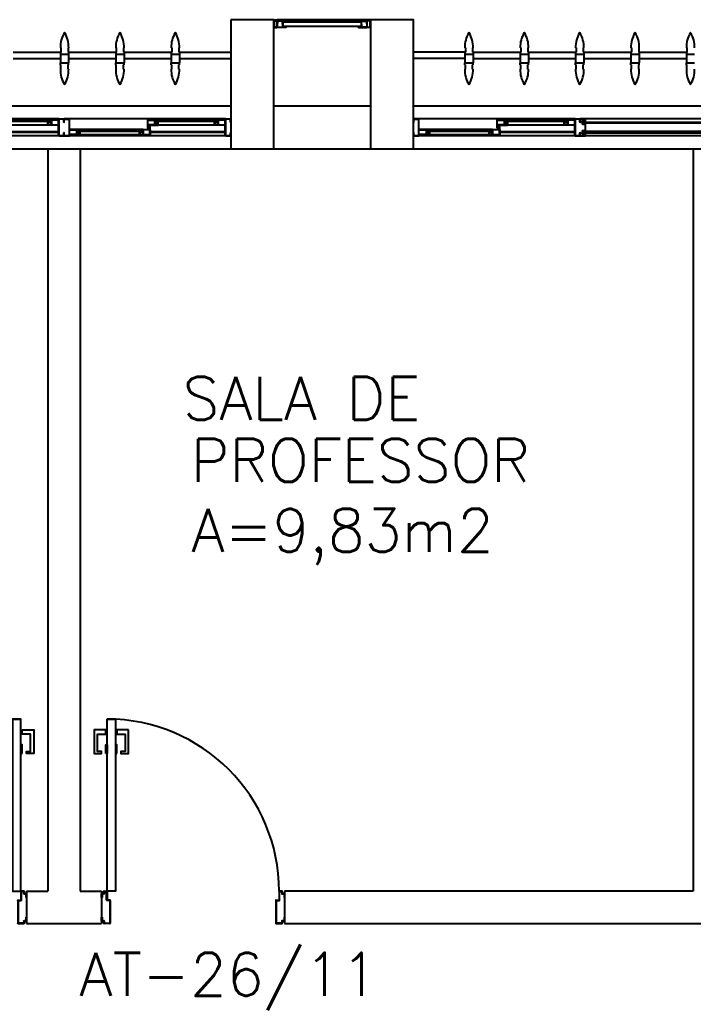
# Model space of a CAD drawing. Header units: millimetres. Extents: x 2128 to 2646, y 1972 to 2207.
# Drawn here: x 2333.631 to 2336.761, y 2021.362 to 2025.965 of the extents above; entities that cross this region are included whole.
import ezdxf

# ---------------------------------------------------------------- set-up
doc = ezdxf.new("R2010")
doc.units = ezdxf.units.MM
for name, color, linetype in [('AR-ALV', 2, 'Continuous'), ('AR-BRISES', 1, 'Continuous'), ('AR-ESQ', 1, 'Continuous'), ('AR-ESTC', 3, 'Continuous'), ('AR-PORTA', 1, 'Continuous'), ('BR-PAINEL', 1, 'Continuous'), ('BR-SUPORTE', 1, 'Continuous'), ('DT-ESQ-BAGUETE-C', 1, 'Continuous'), ('DT-ESQ-BAGUETE-V', 1, 'Continuous'), ('DT-ESQ-CHAPA DOBRADA-V', 1, 'Continuous'), ('DT-ESQ-MARCO-V', 1, 'Continuous'), ('DT-ESQ-PERFIL CADEIRA-C', 2, 'Continuous'), ('DT-ESQ-PERFIL CADEIRA-V', 2, 'Continuous'), ('DT-ESQ-PERFIL U SIMPLES-C', 2, 'Continuous'), ('DT-ESQ-PERFIL U-C', 2, 'Continuous'), ('DT-ESQ-PERFIL U-V', 1, 'Continuous'), ('DT-ESQ-VENEZIANA-C', 1, 'Continuous'), ('DT-ESQ-VENEZIANA-V', 1, 'Continuous'), ('DT-ESQ-VIDRO-C', 2, 'Continuous'), ('DT-ESQ-VIDRO-V', 71, 'Continuous'), ('DT-TXTMOD', 1, 'Continuous'), ('ENDEREÇO', 2, 'Continuous'), ('maçaneta', 1, 'Continuous'), ('mov', 1, 'Continuous'), ('PM-PERFIL U-C', 2, 'Continuous'), ('pm1', 2, 'Continuous'), ('TEXTO', 2, 'Continuous'), ('Área', 2, 'Continuous')]:
    doc.layers.add(name, color=color, linetype=linetype)
doc.styles.add('S10', font='simplex.shx', dxfattribs={"height": 0.1})
doc.styles.add('UNB-100', font='simplex.shx', dxfattribs={"height": 0.2})
doc.styles.add('UNB1-100', font='simplex.shx', dxfattribs={"height": 0.2})

# ---------------------------------------------------------------- blocks, each defined once
blk = doc.blocks.new('EF35-P')
at = {"layer": 'DT-ESQ-BAGUETE-C', "ltscale": 0.1}
for points in [[(0.4225, -0.08), (0.409, -0.08), (0.409, -0.0785), (0.422, -0.0785, 0.414214), (0.4225, -0.078), (0.4225, -0.067, 0.414214), (0.422, -0.0665), (0.409, -0.0665), (0.409, -0.065), (0.4225, -0.065, -0.414214), (0.424, -0.0665), (0.424, -0.0785, -0.414214)], [(0.7015, -0.08), (0.715, -0.08), (0.715, -0.0785), (0.702, -0.0785, -0.414214), (0.7015, -0.078), (0.7015, -0.067, -0.414214), (0.702, -0.0665), (0.715, -0.0665), (0.715, -0.065), (0.7015, -0.065, 0.414214), (0.7, -0.0665), (0.7, -0.0785, 0.414214)], [(4.7975, -0.08), (4.784, -0.08), (4.784, -0.0785), (4.797, -0.0785, 0.414214), (4.7975, -0.078), (4.7975, -0.067, 0.414214), (4.797, -0.0665), (4.784, -0.0665), (4.784, -0.065), (4.7975, -0.065, -0.414214), (4.799, -0.0665), (4.799, -0.0785, -0.414214)], [(5.0765, -0.08), (5.09, -0.08), (5.09, -0.0785), (5.077, -0.0785, -0.414214), (5.0765, -0.078), (5.0765, -0.067, -0.414214), (5.077, -0.0665), (5.09, -0.0665), (5.09, -0.065), (5.0765, -0.065, 0.414214), (5.075, -0.0665), (5.075, -0.0785, 0.414214)], [(0.0735, -0.125), (0.06, -0.125), (0.06, -0.1235), (0.073, -0.1235, 0.414214), (0.0735, -0.123), (0.0735, -0.112, 0.414214), (0.073, -0.1115), (0.06, -0.1115), (0.06, -0.11), (0.0735, -0.11, -0.414214), (0.075, -0.1115), (0.075, -0.1235, -0.414214)], [(0.339, -0.125), (0.3525, -0.125), (0.3525, -0.1235), (0.3395, -0.1235, -0.414214), (0.339, -0.123), (0.339, -0.112, -0.414214), (0.3395, -0.1115), (0.3525, -0.1115), (0.3525, -0.11), (0.339, -0.11, 0.414214), (0.3375, -0.1115), (0.3375, -0.1235, 0.414214)], [(0.8485, -0.125), (0.835, -0.125), (0.835, -0.1235), (0.848, -0.1235, 0.414214), (0.8485, -0.123), (0.8485, -0.112, 0.414214), (0.848, -0.1115), (0.835, -0.1115), (0.835, -0.11), (0.8485, -0.11, -0.414214), (0.85, -0.1115), (0.85, -0.1235, -0.414214)], [(4.4485, -0.125), (4.435, -0.125), (4.435, -0.1235), (4.448, -0.1235, 0.414214), (4.4485, -0.123), (4.4485, -0.112, 0.414214), (4.448, -0.1115), (4.435, -0.1115), (4.435, -0.11), (4.4485, -0.11, -0.414214), (4.45, -0.1115), (4.45, -0.1235, -0.414214)], [(4.714, -0.125), (4.7275, -0.125), (4.7275, -0.1235), (4.7145, -0.1235, -0.414214), (4.714, -0.123), (4.714, -0.112, -0.414214), (4.7145, -0.1115), (4.7275, -0.1115), (4.7275, -0.11), (4.714, -0.11, 0.414214), (4.7125, -0.1115), (4.7125, -0.1235, 0.414214)]]:
    blk.add_lwpolyline(points, format="xyb", close=True, dxfattribs=at)
at = {"layer": 'DT-ESQ-BAGUETE-V', "ltscale": 0.1}
for p, q in [((0.4225, -0.065), (0.7015, -0.065)), ((4.7975, -0.065), (5.0765, -0.065)), ((0.0735, -0.11), (0.339, -0.11)), ((0.8485, -0.11), (1.3265, -0.11)), ((4.4485, -0.11), (4.714, -0.11))]:
    blk.add_line(p, q, dxfattribs=at)
at = {"layer": 'DT-ESQ-CHAPA DOBRADA-V', "ltscale": 0.1}
for p, q in [((0.025, -0.077), (0.374, -0.077)), ((0.025, -0.08), (0.374, -0.08)), ((0.8, -0.077), (1.3615, -0.077)), ((0.8, -0.08), (1.3615, -0.08)), ((4.4, -0.077), (4.749, -0.077)), ((4.4, -0.08), (4.749, -0.08))]:
    blk.add_line(p, q, dxfattribs=at)
at = {"layer": 'DT-ESQ-MARCO-V', "ltscale": 0.1}
for p, q in [((3.7985, -0.06), (4.3515, -0.06)), ((3.7985, -0.14), (4.3515, -0.14))]:
    blk.add_line(p, q, dxfattribs=at)
at = {"layer": 'DT-ESQ-PERFIL CADEIRA-C', "ltscale": 0.1}
for p, q in [((0.376, -0.0885), (0.4225, -0.0885)), ((0.75, -0.0885), (0.7015, -0.0885)), ((4.751, -0.0885), (4.7975, -0.0885)), ((5.125, -0.0885), (5.0765, -0.0885)), ((0.025, -0.1335), (0.0735, -0.1335)), ((0.3855, -0.1335), (0.339, -0.1335)), ((0.8, -0.1335), (0.8485, -0.1335)), ((4.4, -0.1335), (4.4485, -0.1335)), ((4.7605, -0.1335), (4.714, -0.1335))]:
    blk.add_line(p, q, dxfattribs=at)
for points in [[(0.4225, -0.087, -1), (0.4225, -0.09), (0.376, -0.09, -0.414214), (0.374, -0.088), (0.374, -0.067, -0.414214), (0.376, -0.065), (0.4075, -0.065, -0.414214), (0.409, -0.0665), (0.409, -0.087)], [(0.409, -0.0885, -0.198913), (0.4079, -0.0881, -0.198913), (0.4075, -0.087), (0.4075, -0.067, 0.414214), (0.407, -0.0665), (0.376, -0.0665, 0.414214), (0.3755, -0.067), (0.3755, -0.088, 0.414214), (0.376, -0.0885)], [(0.7015, -0.09), (0.75, -0.09), (0.75, -0.0885), (0.715, -0.0885, 0.198912), (0.7161, -0.0881, 0.198913), (0.7165, -0.087), (0.7165, -0.067, -0.414214), (0.717, -0.0665), (0.75, -0.0665), (0.75, -0.065), (0.7165, -0.065, 0.414214), (0.715, -0.0665), (0.715, -0.0785), (0.715, -0.08), (0.715, -0.087), (0.7015, -0.087, 1)], [(4.7975, -0.087, -1), (4.7975, -0.09), (4.751, -0.09, -0.414214), (4.749, -0.088), (4.749, -0.067, -0.414214), (4.751, -0.065), (4.7825, -0.065, -0.414214), (4.784, -0.0665), (4.784, -0.087)], [(4.784, -0.0885, -0.198913), (4.7829, -0.0881, -0.198913), (4.7825, -0.087), (4.7825, -0.067, 0.414214), (4.782, -0.0665), (4.751, -0.0665, 0.414214), (4.7505, -0.067), (4.7505, -0.088, 0.414214), (4.751, -0.0885)], [(5.0765, -0.09), (5.125, -0.09), (5.125, -0.0885), (5.09, -0.0885, 0.198912), (5.0911, -0.0881, 0.198913), (5.0915, -0.087), (5.0915, -0.067, -0.414214), (5.092, -0.0665), (5.125, -0.0665), (5.125, -0.065), (5.0915, -0.065, 0.414214), (5.09, -0.0665), (5.09, -0.0785), (5.09, -0.08), (5.09, -0.087), (5.0765, -0.087, 1)], [(0.0735, -0.135), (0.025, -0.135), (0.025, -0.1335), (0.06, -0.1335, -0.198912), (0.0589, -0.1331, -0.198913), (0.0585, -0.132), (0.0585, -0.112, 0.414214), (0.058, -0.1115), (0.025, -0.1115), (0.025, -0.11), (0.0585, -0.11, -0.414214), (0.06, -0.1115), (0.06, -0.1235), (0.06, -0.125), (0.06, -0.132), (0.0735, -0.132, -1)], [(0.339, -0.132, 1), (0.339, -0.135), (0.3855, -0.135, 0.414214), (0.3875, -0.133), (0.3875, -0.112, 0.414214), (0.3855, -0.11), (0.354, -0.11, 0.414214), (0.3525, -0.1115), (0.3525, -0.132)], [(0.3525, -0.1335, 0.198913), (0.3536, -0.1331, 0.198913), (0.354, -0.132), (0.354, -0.112, -0.414214), (0.3545, -0.1115), (0.3855, -0.1115, -0.414214), (0.386, -0.112), (0.386, -0.133, -0.414214), (0.3855, -0.1335)], [(0.8485, -0.135), (0.8, -0.135), (0.8, -0.1335), (0.835, -0.1335, -0.198912), (0.8339, -0.1331, -0.198913), (0.8335, -0.132), (0.8335, -0.112, 0.414214), (0.833, -0.1115), (0.8, -0.1115), (0.8, -0.11), (0.8335, -0.11, -0.414214), (0.835, -0.1115), (0.835, -0.1235), (0.835, -0.125), (0.835, -0.132), (0.8485, -0.132, -1)], [(4.4485, -0.135), (4.4, -0.135), (4.4, -0.1335), (4.435, -0.1335, -0.198912), (4.4339, -0.1331, -0.198913), (4.4335, -0.132), (4.4335, -0.112, 0.414214), (4.433, -0.1115), (4.4, -0.1115), (4.4, -0.11), (4.4335, -0.11, -0.414214), (4.435, -0.1115), (4.435, -0.1235), (4.435, -0.125), (4.435, -0.132), (4.4485, -0.132, -1)], [(4.714, -0.132, 1), (4.714, -0.135), (4.7605, -0.135, 0.414214), (4.7625, -0.133), (4.7625, -0.112, 0.414214), (4.7605, -0.11), (4.729, -0.11, 0.414214), (4.7275, -0.1115), (4.7275, -0.132)], [(4.7275, -0.1335, 0.198913), (4.7286, -0.1331, 0.198913), (4.729, -0.132), (4.729, -0.112, -0.414214), (4.7295, -0.1115), (4.7605, -0.1115, -0.414214), (4.761, -0.112), (4.761, -0.133, -0.414214), (4.7605, -0.1335)]]:
    blk.add_lwpolyline(points, format="xyb", close=True, dxfattribs=at)
at = {"layer": 'DT-ESQ-PERFIL CADEIRA-V', "ltscale": 0.1}
for p, q in [((0.4075, -0.09), (0.7015, -0.09)), ((4.7825, -0.09), (5.0765, -0.09)), ((0.0735, -0.135), (0.339, -0.135)), ((0.8485, -0.135), (1.3265, -0.135)), ((4.4485, -0.135), (4.714, -0.135))]:
    blk.add_line(p, q, dxfattribs=at)
at = {"layer": 'DT-ESQ-PERFIL U SIMPLES-C', "ltscale": 0.1}
for points in [[(0.376, -0.102), (0.384, -0.102), (0.384, -0.1005), (0.376, -0.1005, -0.414214), (0.3755, -0.1), (0.3755, -0.092, -0.414214), (0.376, -0.0915), (0.384, -0.0915), (0.384, -0.09), (0.376, -0.09, 0.414214), (0.374, -0.092), (0.374, -0.1, 0.414214)], [(4.751, -0.102), (4.759, -0.102), (4.759, -0.1005), (4.751, -0.1005, -0.414214), (4.7505, -0.1), (4.7505, -0.092, -0.414214), (4.751, -0.0915), (4.759, -0.0915), (4.759, -0.09), (4.751, -0.09, 0.414214), (4.749, -0.092), (4.749, -0.1, 0.414214)], [(0.3855, -0.098), (0.3775, -0.098), (0.3775, -0.0995), (0.3855, -0.0995, -0.414214), (0.386, -0.1), (0.386, -0.108, -0.414214), (0.3855, -0.1085), (0.3775, -0.1085), (0.3775, -0.11), (0.3855, -0.11, 0.414214), (0.3875, -0.108), (0.3875, -0.1, 0.414214)], [(4.7605, -0.098), (4.7525, -0.098), (4.7525, -0.0995), (4.7605, -0.0995, -0.414214), (4.761, -0.1), (4.761, -0.108, -0.414214), (4.7605, -0.1085), (4.7525, -0.1085), (4.7525, -0.11), (4.7605, -0.11, 0.414214), (4.7625, -0.108), (4.7625, -0.1, 0.414214)]]:
    blk.add_lwpolyline(points, format="xyb", close=True, dxfattribs=at)
at = {"layer": 'DT-ESQ-PERFIL U-C', "ltscale": 0.1}
for points in [[(0, -0.0615, -0.414214), (0.0015, -0.06), (0.0235, -0.06, -0.414214), (0.025, -0.0615), (0.025, -0.1385, -0.414214), (0.0235, -0.14), (0.0015, -0.14, -0.414214), (0, -0.1385), (0, -0.125), (0.0015, -0.125), (0.0015, -0.138, 0.414214), (0.002, -0.1385), (0.023, -0.1385, 0.414214), (0.0235, -0.138), (0.0235, -0.062, 0.414214), (0.023, -0.0615), (0.002, -0.0615, 0.414214), (0.0015, -0.062), (0.0015, -0.075), (0, -0.075)], [(0.775, -0.0615, 0.414214), (0.7735, -0.06), (0.7515, -0.06, 0.414214), (0.75, -0.0615), (0.75, -0.1385, 0.414214), (0.7515, -0.14), (0.7735, -0.14, 0.414214), (0.775, -0.1385), (0.775, -0.125), (0.7735, -0.125), (0.7735, -0.138, -0.414214), (0.773, -0.1385), (0.752, -0.1385, -0.414214), (0.7515, -0.138), (0.7515, -0.062, -0.414214), (0.752, -0.0615), (0.773, -0.0615, -0.414214), (0.7735, -0.062), (0.7735, -0.075), (0.775, -0.075)], [(0.775, -0.0615, -0.414214), (0.7765, -0.06), (0.7985, -0.06, -0.414214), (0.8, -0.0615), (0.8, -0.1385, -0.414214), (0.7985, -0.14), (0.7765, -0.14, -0.414214), (0.775, -0.1385), (0.775, -0.125), (0.7765, -0.125), (0.7765, -0.138, 0.414214), (0.777, -0.1385), (0.798, -0.1385, 0.414214), (0.7985, -0.138), (0.7985, -0.062, 0.414214), (0.798, -0.0615), (0.777, -0.0615, 0.414214), (0.7765, -0.062), (0.7765, -0.075), (0.775, -0.075)], [(4.35, -0.1285), (4.35, -0.1385, 0.414214), (4.3515, -0.14), (4.3735, -0.14, 0.414214), (4.375, -0.1385), (4.375, -0.125), (4.3735, -0.125), (4.3735, -0.138, -0.414214), (4.373, -0.1385), (4.352, -0.1385, -0.414214), (4.3515, -0.138), (4.3515, -0.1285), (4.3645, -0.1285, 0.414214), (4.366, -0.127), (4.366, -0.117, 0.414214), (4.3645, -0.1155), (4.3515, -0.1155), (4.3515, -0.0845), (4.3645, -0.0845, 0.414214), (4.366, -0.083), (4.366, -0.073, 0.414214), (4.3645, -0.0715), (4.3515, -0.0715), (4.3515, -0.062, -0.414214), (4.352, -0.0615), (4.373, -0.0615, -0.414214), (4.3735, -0.062), (4.3735, -0.075), (4.375, -0.075), (4.375, -0.0615, 0.414214), (4.3735, -0.06), (4.3515, -0.06, 0.414214), (4.35, -0.0615), (4.35, -0.0715, 0.414214), (4.3515, -0.073), (4.3645, -0.073), (4.3645, -0.083), (4.3515, -0.083), (4.3515, -0.083, 0.414214), (4.35, -0.0845), (4.35, -0.1155, 0.414214), (4.3515, -0.117), (4.3515, -0.117), (4.3645, -0.117), (4.3645, -0.127), (4.3515, -0.127, 0.414214)], [(4.375, -0.0615, -0.414214), (4.3765, -0.06), (4.3985, -0.06, -0.414214), (4.4, -0.0615), (4.4, -0.1385, -0.414214), (4.3985, -0.14), (4.3765, -0.14, -0.414214), (4.375, -0.1385), (4.375, -0.125), (4.3765, -0.125), (4.3765, -0.138, 0.414214), (4.377, -0.1385), (4.398, -0.1385, 0.414214), (4.3985, -0.138), (4.3985, -0.062, 0.414214), (4.398, -0.0615), (4.377, -0.0615, 0.414214), (4.3765, -0.062), (4.3765, -0.075), (4.375, -0.075)], [(5.15, -0.0615, 0.414214), (5.1485, -0.06), (5.1265, -0.06, 0.414214), (5.125, -0.0615), (5.125, -0.1385, 0.414214), (5.1265, -0.14), (5.1485, -0.14, 0.414214), (5.15, -0.1385), (5.15, -0.125), (5.1485, -0.125), (5.1485, -0.138, -0.414214), (5.148, -0.1385), (5.127, -0.1385, -0.414214), (5.1265, -0.138), (5.1265, -0.062, -0.414214), (5.127, -0.0615), (5.148, -0.0615, -0.414214), (5.1485, -0.062), (5.1485, -0.075), (5.15, -0.075)]]:
    blk.add_lwpolyline(points, format="xyb", close=True, dxfattribs=at)
at = {"layer": 'DT-ESQ-PERFIL U-V', "ltscale": 0.1}
for p, q in [((0.0235, -0.06), (0.7515, -0.06)), ((0.7985, -0.06), (1.9515, -0.06)), ((4.3985, -0.06), (5.1265, -0.06)), ((0.0235, -0.14), (0.7515, -0.14)), ((0.7985, -0.14), (1.9515, -0.14)), ((4.3985, -0.14), (5.1265, -0.14))]:
    blk.add_line(p, q, dxfattribs=at)
at = {"layer": 'DT-ESQ-VIDRO-C', "ltscale": 0.1}
for points in [[(0.7125, -0.085), (0.7125, -0.082), (0.4115, -0.082), (0.4115, -0.085)], [(4.3625, -0.081), (4.3625, -0.075), (3.7875, -0.075), (3.7875, -0.081)], [(5.0875, -0.085), (5.0875, -0.082), (4.7865, -0.082), (4.7865, -0.085)], [(0.063, -0.13), (0.063, -0.127), (0.3495, -0.127), (0.3495, -0.13)], [(0.838, -0.13), (0.838, -0.127), (1.337, -0.127), (1.337, -0.13)], [(4.438, -0.13), (4.438, -0.127), (4.7245, -0.127), (4.7245, -0.13)]]:
    blk.add_lwpolyline(points, close=True, dxfattribs=at)
at = {"layer": 'DT-ESQ-VIDRO-V', "ltscale": 0.1}
blk.add_lwpolyline([(4.3625, -0.119), (4.3625, -0.125), (3.7875, -0.125), (3.7875, -0.119)], close=True, dxfattribs=at)
at = {"layer": 'DT-TXTMOD', "ltscale": 0.1, "style": 'S10', "flags": 3}
for tag, p in [('M01', (0.025, -0.28)), ('M02', (0.3253, -0.28)), ('M03', (0.627, -0.28)), ('M04', (0.9288, -0.28)), ('M05', (1.2306, -0.28)), ('M06', (1.5323, -0.28)), ('M07', (1.8341, -0.28)), ('M08', (2.1359, -0.28)), ('M09', (2.4376, -0.28)), ('M10', (2.7394, -0.28)), ('M11', (3.0412, -0.28)), ('M12', (3.3429, -0.28)), ('M13', (3.6447, -0.28)), ('M14', (3.9464, -0.28)), ('M15', (4.2482, -0.28)), ('M16', (4.55, -0.28)), ('M17', (4.8517, -0.28))]:
    blk.add_attdef(tag, p, '', height=0.1, dxfattribs=at)
blk = doc.blocks.new('BR-MODULO8')
at = {"layer": 'BR-PAINEL'}
for p, q in [((-4.9117, 0.27), (-4.9092, 0.27)), ((-4.9117, 0.25), (-4.9117, 0.24)), ((-4.9117, 0.25), (-4.9092, 0.25)), ((-4.9117, 0.24), (-4.8733, 0.24)), ((-4.9117, 0.24), (-4.9117, 0.2)), ((-4.9092, 0.27), (-4.9092, 0.25)), ((-4.8758, 0.27), (-4.8758, 0.25)), ((-4.8733, 0.27), (-4.8758, 0.27)), ((-4.8733, 0.25), (-4.8758, 0.25)), ((-4.8733, 0.25), (-4.8733, 0.24)), ((-4.8733, 0.24), (-4.8733, 0.2)), ((-4.6542, 0.27), (-4.6517, 0.27)), ((-4.6542, 0.25), (-4.6542, 0.24)), ((-4.6542, 0.25), (-4.6517, 0.25)), ((-4.6542, 0.24), (-4.6158, 0.24)), ((-4.6542, 0.24), (-4.6542, 0.2)), ((-4.6517, 0.27), (-4.6517, 0.25)), ((-4.6183, 0.27), (-4.6183, 0.25)), ((-4.6158, 0.27), (-4.6183, 0.27)), ((-4.6158, 0.25), (-4.6183, 0.25)), ((-4.6158, 0.25), (-4.6158, 0.24)), ((-4.6158, 0.24), (-4.6158, 0.2)), ((-4.3967, 0.27), (-4.3942, 0.27)), ((-4.3967, 0.25), (-4.3967, 0.24)), ((-4.3967, 0.25), (-4.3942, 0.25)), ((-4.3967, 0.24), (-4.3583, 0.24)), ((-4.3967, 0.24), (-4.3967, 0.2)), ((-4.3942, 0.27), (-4.3942, 0.25)), ((-4.3608, 0.27), (-4.3608, 0.25)), ((-4.3583, 0.27), (-4.3608, 0.27)), ((-4.3583, 0.25), (-4.3608, 0.25)), ((-4.3583, 0.25), (-4.3583, 0.24)), ((-4.3583, 0.24), (-4.3583, 0.2)), ((-4.1392, 0.27), (-4.1367, 0.27)), ((-4.1392, 0.25), (-4.1392, 0.24)), ((-4.1392, 0.25), (-4.1367, 0.25)), ((-4.1392, 0.24), (-4.1008, 0.24)), ((-4.1392, 0.24), (-4.1392, 0.2)), ((-4.1367, 0.27), (-4.1367, 0.25)), ((-4.1033, 0.27), (-4.1033, 0.25)), ((-4.1008, 0.27), (-4.1033, 0.27)), ((-4.1008, 0.25), (-4.1033, 0.25)), ((-4.1008, 0.25), (-4.1008, 0.24)), ((-4.1008, 0.24), (-4.1008, 0.2)), ((-3.8817, 0.27), (-3.8792, 0.27)), ((-3.8817, 0.25), (-3.8817, 0.24)), ((-3.8817, 0.25), (-3.8792, 0.25)), ((-3.8817, 0.24), (-3.8433, 0.24)), ((-3.8817, 0.24), (-3.8817, 0.2)), ((-3.8792, 0.27), (-3.8792, 0.25)), ((-4.9117, 0.2), (-4.8733, 0.2)), ((-4.9117, 0.19), (-4.9117, 0.2)), ((-4.9117, 0.19), (-4.9092, 0.19)), ((-4.9092, 0.17), (-4.9092, 0.19)), ((-4.8733, 0.19), (-4.8758, 0.19)), ((-4.8758, 0.17), (-4.8758, 0.19)), ((-4.8733, 0.19), (-4.8733, 0.2)), ((-4.6542, 0.2), (-4.6158, 0.2)), ((-4.6542, 0.19), (-4.6542, 0.2)), ((-4.6542, 0.19), (-4.6517, 0.19)), ((-4.6517, 0.17), (-4.6517, 0.19)), ((-4.6158, 0.19), (-4.6183, 0.19)), ((-4.6183, 0.17), (-4.6183, 0.19)), ((-4.6158, 0.19), (-4.6158, 0.2)), ((-4.3967, 0.2), (-4.3583, 0.2)), ((-4.3967, 0.19), (-4.3967, 0.2)), ((-4.3967, 0.19), (-4.3942, 0.19)), ((-4.3942, 0.17), (-4.3942, 0.19)), ((-4.3583, 0.19), (-4.3608, 0.19)), ((-4.3608, 0.17), (-4.3608, 0.19)), ((-4.3583, 0.19), (-4.3583, 0.2)), ((-4.1392, 0.2), (-4.1008, 0.2)), ((-4.1392, 0.19), (-4.1392, 0.2)), ((-4.1392, 0.19), (-4.1367, 0.19)), ((-4.1367, 0.17), (-4.1367, 0.19)), ((-4.1008, 0.19), (-4.1033, 0.19)), ((-4.1033, 0.17), (-4.1033, 0.19)), ((-4.1008, 0.19), (-4.1008, 0.2)), ((-3.8817, 0.2), (-3.8433, 0.2)), ((-3.8817, 0.19), (-3.8817, 0.2)), ((-3.8817, 0.19), (-3.8792, 0.19)), ((-3.8792, 0.17), (-3.8792, 0.19)), ((-4.9117, 0.17), (-4.9092, 0.17)), ((-4.8733, 0.17), (-4.8758, 0.17)), ((-4.6542, 0.17), (-4.6517, 0.17)), ((-4.6158, 0.17), (-4.6183, 0.17)), ((-4.3967, 0.17), (-4.3942, 0.17)), ((-4.3583, 0.17), (-4.3608, 0.17)), ((-4.1392, 0.17), (-4.1367, 0.17)), ((-4.1008, 0.17), (-4.1033, 0.17)), ((-3.8817, 0.17), (-3.8792, 0.17))]:
    blk.add_line(p, q, dxfattribs=at)
for centre, radius, start, end in [((-4.7867, 0.2739), 0.1251, 148.4721, 181.772), ((-4.8925, 0.3387), 0.001, 37.1012, 142.8988), ((-4.9983, 0.2739), 0.1251, 358.228, 31.5279), ((-4.5292, 0.2739), 0.1251, 148.4721, 181.772), ((-4.635, 0.3387), 0.001, 37.1012, 142.8988), ((-4.7408, 0.2739), 0.1251, 358.228, 31.5279), ((-4.2717, 0.2739), 0.1251, 148.4721, 181.772), ((-4.3775, 0.3387), 0.001, 37.1012, 142.8988), ((-4.4833, 0.2739), 0.1251, 358.228, 31.5279), ((-4.0142, 0.2739), 0.1251, 148.4721, 181.772), ((-4.12, 0.3387), 0.001, 37.1012, 142.8988), ((-4.2258, 0.2739), 0.1251, 358.228, 31.5279), ((-3.7567, 0.2739), 0.1251, 148.4721, 181.772), ((-3.8625, 0.3387), 0.001, 37.1012, 142.8988), ((-3.9683, 0.2739), 0.1251, 358.228, 31.5279), ((-4.7867, 0.1661), 0.1251, 178.228, 211.5279), ((-4.9983, 0.1661), 0.1251, 328.4721, 1.772), ((-4.5292, 0.1661), 0.1251, 178.228, 211.5279), ((-4.7408, 0.1661), 0.1251, 328.4721, 1.772), ((-4.2717, 0.1661), 0.1251, 178.228, 211.5279), ((-4.4833, 0.1661), 0.1251, 328.4721, 1.772), ((-4.0142, 0.1661), 0.1251, 178.228, 211.5279), ((-4.2258, 0.1661), 0.1251, 328.4721, 1.772), ((-3.7567, 0.1661), 0.1251, 178.228, 211.5279), ((-3.9683, 0.1661), 0.1251, 328.4721, 1.772), ((-4.8925, 0.1013), 0.001, 217.1012, 322.8988), ((-4.635, 0.1013), 0.001, 217.1012, 322.8988), ((-4.3775, 0.1013), 0.001, 217.1012, 322.8988), ((-4.12, 0.1013), 0.001, 217.1012, 322.8988), ((-3.8625, 0.1013), 0.001, 217.1012, 322.8988)]:
    blk.add_arc(centre, radius, start, end, dxfattribs=at)
at = {"layer": 'BR-SUPORTE'}
for p, q in [((-4.9117, 0.25), (-5.15, 0.25)), ((-4.8733, 0.25), (-4.6517, 0.25)), ((-4.6158, 0.25), (-4.3942, 0.25)), ((-4.3583, 0.25), (-4.1367, 0.25)), ((-4.1008, 0.25), (-3.8792, 0.25)), ((-4.9117, 0.22), (-5.15, 0.22)), ((-4.8733, 0.22), (-4.6542, 0.22)), ((-4.6158, 0.22), (-4.3967, 0.22)), ((-4.3583, 0.22), (-4.1392, 0.22)), ((-4.1008, 0.22), (-3.8817, 0.22))]:
    blk.add_line(p, q, dxfattribs=at)
blk = doc.blocks.new('PM3')
at = {"layer": 'maçaneta'}
for points in [[(0.02, 0.825), (-0.035, 0.825), (-0.035, 0.715), (0, 0.715), (0, 0.725), (-0.02, 0.725), (-0.02, 0.8035, -0.414214), (-0.0185, 0.805), (0.02, 0.805)], [(0.125, 0.825), (0.07, 0.825), (0.07, 0.805), (0.1085, 0.805, -0.414214), (0.11, 0.8035), (0.11, 0.725), (0.09, 0.725), (0.09, 0.715), (0.125, 0.715)]]:
    blk.add_lwpolyline(points, format="xyb", close=True, dxfattribs=at)
for points in [[(0.02, 0.715), (0.02, 0.755), (0.025, 0.755), (0.025, 0.715)], [(0.07, 0.715), (0.07, 0.755), (0.065, 0.755), (0.065, 0.715)]]:
    blk.add_lwpolyline(points, close=True, dxfattribs=at)
at = {"layer": 'mov'}
blk.add_arc((0.025, 0.075), 0.8, 0, 90, dxfattribs=at)
at = {"layer": 'PM-PERFIL U-C'}
for p, q in [((0, 0.045), (0, 0.0635)), ((0.0015, 0.065), (0.01, 0.065)), ((0.002, 0.063), (0.002, 0.045)), ((0.0105, 0.063), (0.002, 0.063)), ((0.01, 0.065), (0.01, 0.0735)), ((0.0115, 0.075), (0.0235, 0.075)), ((0.012, 0.073), (0.012, 0.0645)), ((0.023, 0.073), (0.012, 0.073)), ((0.023, 0.0335), (0.023, 0.073)), ((0.025, 0.0735), (0.025, 0.034)), ((0.825, 0.0735), (0.825, 0.034)), ((0.8385, 0.075), (0.8265, 0.075)), ((0.827, 0.073), (0.838, 0.073)), ((0.827, 0.0335), (0.827, 0.073)), ((0.838, 0.073), (0.838, 0.0645)), ((0.8395, 0.063), (0.848, 0.063)), ((0.84, 0.065), (0.84, 0.0735)), ((0.8485, 0.065), (0.84, 0.065)), ((0.848, 0.063), (0.848, 0.045)), ((0.85, 0.045), (0.85, 0.0635)), ((0.002, 0.045), (0, 0.045)), ((0.038, 0.032), (0.0245, 0.032)), ((0.0385, 0.034), (0.025, 0.034)), ((0.038, 0.032), (0.038, -0.073)), ((0.04, 0.0325), (0.04, -0.0735)), ((0.81, 0.0325), (0.81, -0.0735)), ((0.8115, 0.034), (0.825, 0.034)), ((0.812, 0.032), (0.8255, 0.032)), ((0.812, 0.032), (0.812, -0.073)), ((0.848, 0.045), (0.85, 0.045)), ((0, -0.045), (0.002, -0.045)), ((0, -0.0635), (0, -0.045)), ((0.002, -0.045), (0.002, -0.063)), ((0.85, -0.045), (0.848, -0.045)), ((0.848, -0.045), (0.848, -0.063)), ((0.85, -0.0635), (0.85, -0.045)), ((0.01, -0.065), (0.0015, -0.065)), ((0.002, -0.063), (0.0105, -0.063)), ((0.01, -0.0735), (0.01, -0.065)), ((0.0385, -0.075), (0.0115, -0.075)), ((0.012, -0.0645), (0.012, -0.073)), ((0.012, -0.073), (0.038, -0.073)), ((0.8115, -0.075), (0.8385, -0.075)), ((0.838, -0.073), (0.812, -0.073)), ((0.838, -0.0645), (0.838, -0.073)), ((0.848, -0.063), (0.8395, -0.063)), ((0.84, -0.0735), (0.84, -0.065)), ((0.84, -0.065), (0.8485, -0.065))]:
    blk.add_line(p, q, dxfattribs=at)
for centre, start, end in [((0.0015, 0.0635), 90, 180), ((0.0115, 0.0735), 90, 180), ((0.0105, 0.0645), 270, 0), ((0.0235, 0.0735), 360, 90), ((0.8265, 0.0735), 90, 180), ((0.8395, 0.0645), 180, 270), ((0.8385, 0.0735), 0, 90), ((0.8485, 0.0635), 0, 90), ((0.0245, 0.0335), 180, 270), ((0.0385, 0.0325), 0, 90), ((0.8115, 0.0325), 90, 180), ((0.8255, 0.0335), 270, 0), ((0.0015, -0.0635), 180, 270), ((0.0115, -0.0735), 180, 270), ((0.0105, -0.0645), 0, 90), ((0.0385, -0.0735), 269.9386, 0), ((0.8115, -0.0735), 180, 270.0614), ((0.8395, -0.0645), 90, 180), ((0.8385, -0.0735), 270, 0), ((0.8485, -0.0635), 270, 0)]:
    blk.add_arc(centre, 0.0015, start, end, dxfattribs=at)
at = {"layer": 'pm1'}
blk.add_lwpolyline([(0.065, 0.875), (0.065, 0.075), (0.025, 0.075), (0.025, 0.875)], close=True, dxfattribs=at)
blk = doc.blocks.new('EF01C-P')
at = {"layer": 'DT-ESQ-BAGUETE-C', "ltscale": 0.1}
for points in [[(0.0015, 0.035), (0.015, 0.035), (0.015, 0.0335), (0.0015, 0.0335), (0.0015, 0.005), (0.015, 0.005), (0.015, 0.0035), (0.0015, 0.0035, -0.414214), (0, 0.005), (0, 0.0335, -0.414214)], [(0.4485, 0.035), (0.435, 0.035), (0.435, 0.0335), (0.4485, 0.0335), (0.4485, 0.005), (0.435, 0.005), (0.435, 0.0035), (0.4485, 0.0035, 0.414214), (0.45, 0.005), (0.45, 0.0335, 0.414214)]]:
    blk.add_lwpolyline(points, format="xyb", close=True, dxfattribs=at)
at = {"layer": 'DT-ESQ-PERFIL CADEIRA-C', "ltscale": 0.1}
for points in [[(0.01, 0.0015), (0.01, 0.003), (0.0015, 0.003, 1), (0.0015, 0), (0.015, 0, 0.414214), (0.0165, 0.0015), (0.0165, 0.0335), (0.043, 0.0335)], [(0.043, 0.0065), (0.018, 0.0065), (0.018, 0.0165), (0.0165, 0.0165), (0.0165, 0.0065, 0.414214), (0.018, 0.005), (0.043, 0.005), (0.0565, 0.005, 1), (0.0565, 0.008), (0.043, 0.008), (0.043, 0.02), (0.043, 0.032), (0.0565, 0.032, 1), (0.0565, 0.035), (0.043, 0.035), (0.0165, 0.035, 0.414214), (0.015, 0.0335), (0.015, 0.0015), (0.0015, 0.0015)], [(0.0415, 0.02), (0.0415, 0.032, -0.414214), (0.043, 0.0335), (0.0565, 0.0335)], [(0.0415, 0.02), (0.0415, 0.008, 0.414214), (0.043, 0.0065), (0.0565, 0.0065)], [(0.407, 0.0065), (0.432, 0.0065), (0.432, 0.0165), (0.4335, 0.0165), (0.4335, 0.0065, -0.414214), (0.432, 0.005), (0.407, 0.005), (0.3935, 0.005, -1), (0.3935, 0.008), (0.407, 0.008), (0.407, 0.02), (0.407, 0.032), (0.3935, 0.032, -1), (0.3935, 0.035), (0.407, 0.035), (0.4335, 0.035, -0.414214), (0.435, 0.0335), (0.435, 0.0015), (0.4485, 0.0015)], [(0.4085, 0.02), (0.4085, 0.032, 0.414214), (0.407, 0.0335), (0.3935, 0.0335)], [(0.4085, 0.02), (0.4085, 0.008, -0.414214), (0.407, 0.0065), (0.3935, 0.0065)], [(0.44, 0.0015), (0.44, 0.003), (0.4485, 0.003, -1), (0.4485, 0), (0.435, 0, -0.414214), (0.4335, 0.0015), (0.4335, 0.0335), (0.407, 0.0335)]]:
    blk.add_lwpolyline(points, format="xyb", dxfattribs=at)
at = {"layer": 'DT-ESQ-PERFIL CADEIRA-V', "ltscale": 0.1}
blk.add_line((0.015, 0), (0.435, 0), dxfattribs=at)
at = {"layer": 'DT-ESQ-VENEZIANA-C', "ltscale": 0.1}
for p, q in [((0.043, 0.0105), (0.407, 0.0105)), ((0.043, 0.009), (0.407, 0.009))]:
    blk.add_line(p, q, dxfattribs=at)
at = {"layer": 'DT-ESQ-VENEZIANA-V', "ltscale": 0.1}
blk.add_line((0.043, 0.031), (0.407, 0.031), dxfattribs=at)
at = {"layer": 'DT-TXTMOD', "ltscale": 0.1, "style": 'S10', "flags": 3}
blk.add_attdef('EF01C', (0.0208, -0.14), '', height=0.1, dxfattribs=at)

msp = doc.modelspace()

# ---------------------------------------------------------------- linework, layer by layer
at = {"layer": 'AR-ALV'}
for p, q in [((2334.8115, 2025.5651), (2335.2615, 2025.5651)), ((2333.7615, 2025.3651), (2333.9115, 2025.3651)), ((2333.7615, 2025.3651), (2333.7615, 2021.9151)), ((2333.9115, 2025.3651), (2333.9115, 2021.9151)), ((2334.8115, 2025.3651), (2335.2615, 2025.3651)), ((2336.7615, 2025.3651), (2336.9115, 2025.3651)), ((2336.7615, 2025.3651), (2336.7615, 2021.9151)), ((2333.6615, 2021.9151), (2333.7615, 2021.9151)), ((2333.6615, 2021.9151), (2333.6615, 2021.7651)), ((2333.9115, 2021.9151), (2334.0115, 2021.9151)), ((2334.0115, 2021.9151), (2334.0115, 2021.7651)), ((2334.8615, 2021.9151), (2334.8615, 2021.7651)), ((2336.7615, 2021.9151), (2334.8615, 2021.9151)), ((2333.6615, 2021.7651), (2334.0115, 2021.7651)), ((2334.8615, 2021.7651), (2336.9115, 2021.7651))]:
    msp.add_line(p, q, dxfattribs=at)
at = {"layer": 'AR-ESQ'}
for p, q in [((2329.4615, 2025.5651), (2334.6115, 2025.5651)), ((2335.4615, 2025.5651), (2340.6115, 2025.5651)), ((2329.4615, 2025.3651), (2334.6115, 2025.3651)), ((2335.4615, 2025.3651), (2340.6115, 2025.3651))]:
    msp.add_line(p, q, dxfattribs=at)
at = {"layer": 'AR-ESTC'}
for points in [[(2334.6115, 2025.9651), (2334.6115, 2025.3651), (2334.8115, 2025.3651), (2334.8115, 2025.9651)], [(2335.2615, 2025.9651), (2335.2615, 2025.3651), (2335.4615, 2025.3651), (2335.4615, 2025.9651)]]:
    msp.add_lwpolyline(points, close=True, dxfattribs=at)
at = {"layer": 'BR-PAINEL'}
for p, q in [((2333.8198, 2025.8351), (2333.8223, 2025.8351)), ((2333.8223, 2025.8351), (2333.8223, 2025.8151)), ((2333.8557, 2025.8351), (2333.8557, 2025.8151)), ((2333.8582, 2025.8351), (2333.8557, 2025.8351)), ((2334.0773, 2025.8351), (2334.0798, 2025.8351)), ((2334.0798, 2025.8351), (2334.0798, 2025.8151)), ((2334.1157, 2025.8351), (2334.1132, 2025.8351)), ((2334.1132, 2025.8351), (2334.1132, 2025.8151)), ((2334.3348, 2025.8351), (2334.3373, 2025.8351)), ((2334.3373, 2025.8351), (2334.3373, 2025.8151)), ((2334.3707, 2025.8351), (2334.3707, 2025.8151)), ((2334.3732, 2025.8351), (2334.3707, 2025.8351)), ((2333.8198, 2025.8151), (2333.8198, 2025.8051)), ((2333.8198, 2025.8151), (2333.8223, 2025.8151)), ((2333.8198, 2025.8051), (2333.8582, 2025.8051)), ((2333.8198, 2025.8051), (2333.8198, 2025.7651)), ((2333.8582, 2025.8151), (2333.8557, 2025.8151)), ((2333.8582, 2025.8151), (2333.8582, 2025.8051)), ((2333.8582, 2025.8051), (2333.8582, 2025.7651)), ((2334.0773, 2025.8151), (2334.0798, 2025.8151)), ((2334.0773, 2025.8151), (2334.0773, 2025.8051)), ((2334.0773, 2025.8051), (2334.0773, 2025.7651)), ((2334.0773, 2025.8051), (2334.1157, 2025.8051)), ((2334.1157, 2025.8151), (2334.1132, 2025.8151)), ((2334.1157, 2025.8151), (2334.1157, 2025.8051)), ((2334.1157, 2025.8051), (2334.1157, 2025.7651)), ((2334.3348, 2025.8151), (2334.3348, 2025.8051)), ((2334.3348, 2025.8151), (2334.3373, 2025.8151)), ((2334.3348, 2025.8051), (2334.3732, 2025.8051)), ((2334.3348, 2025.8051), (2334.3348, 2025.7651)), ((2334.3732, 2025.8151), (2334.3707, 2025.8151)), ((2334.3732, 2025.8151), (2334.3732, 2025.8051)), ((2334.3732, 2025.8051), (2334.3732, 2025.7651)), ((2333.8198, 2025.7651), (2333.8582, 2025.7651)), ((2333.8198, 2025.7551), (2333.8198, 2025.7651)), ((2333.8198, 2025.7551), (2333.8223, 2025.7551)), ((2333.8223, 2025.7351), (2333.8223, 2025.7551)), ((2333.8582, 2025.7551), (2333.8557, 2025.7551)), ((2333.8557, 2025.7351), (2333.8557, 2025.7551)), ((2333.8582, 2025.7551), (2333.8582, 2025.7651)), ((2334.0773, 2025.7551), (2334.0773, 2025.7651)), ((2334.0773, 2025.7651), (2334.1157, 2025.7651)), ((2334.0773, 2025.7551), (2334.0798, 2025.7551)), ((2334.0798, 2025.7351), (2334.0798, 2025.7551)), ((2334.1132, 2025.7351), (2334.1132, 2025.7551)), ((2334.1157, 2025.7551), (2334.1132, 2025.7551)), ((2334.1157, 2025.7551), (2334.1157, 2025.7651)), ((2334.3348, 2025.7651), (2334.3732, 2025.7651)), ((2334.3348, 2025.7551), (2334.3348, 2025.7651)), ((2334.3348, 2025.7551), (2334.3373, 2025.7551)), ((2334.3373, 2025.7351), (2334.3373, 2025.7551)), ((2334.3732, 2025.7551), (2334.3707, 2025.7551)), ((2334.3707, 2025.7351), (2334.3707, 2025.7551)), ((2334.3732, 2025.7551), (2334.3732, 2025.7651)), ((2333.8198, 2025.7351), (2333.8223, 2025.7351)), ((2333.8582, 2025.7351), (2333.8557, 2025.7351)), ((2334.0773, 2025.7351), (2334.0798, 2025.7351)), ((2334.1157, 2025.7351), (2334.1132, 2025.7351)), ((2334.3348, 2025.7351), (2334.3373, 2025.7351)), ((2334.3732, 2025.7351), (2334.3707, 2025.7351))]:
    msp.add_line(p, q, dxfattribs=at)
for centre, radius, start, end in [((2333.9448, 2025.839), 0.1251, 148.4721, 181.772), ((2333.839, 2025.9038), 0.001, 37.1012, 142.8988), ((2333.7332, 2025.839), 0.1251, 358.228, 31.5279), ((2334.2023, 2025.839), 0.1251, 148.4721, 181.772), ((2334.0965, 2025.9038), 0.001, 37.1012, 142.8988), ((2333.9907, 2025.839), 0.1251, 358.228, 31.5279), ((2334.4598, 2025.839), 0.1251, 148.4721, 181.772), ((2334.354, 2025.9038), 0.001, 37.1012, 142.8988), ((2334.2482, 2025.839), 0.1251, 358.228, 31.5279), ((2333.9448, 2025.7313), 0.1251, 178.228, 211.5279), ((2333.7332, 2025.7313), 0.1251, 328.4721, 1.772), ((2334.2023, 2025.7313), 0.1251, 178.228, 211.5279), ((2333.9907, 2025.7313), 0.1251, 328.4721, 1.772), ((2334.4598, 2025.7313), 0.1251, 178.228, 211.5279), ((2334.2482, 2025.7313), 0.1251, 328.4721, 1.772), ((2333.839, 2025.6665), 0.001, 217.1012, 322.8988), ((2334.0965, 2025.6665), 0.001, 217.1012, 322.8988), ((2334.354, 2025.6665), 0.001, 217.1012, 322.8988)]:
    msp.add_arc(centre, radius, start, end, dxfattribs=at)
at = {"layer": 'BR-SUPORTE'}
for p, q in [((2333.6007, 2025.8151), (2333.8223, 2025.8151)), ((2333.6007, 2025.7851), (2333.8198, 2025.7851)), ((2333.8582, 2025.8151), (2334.0798, 2025.8151)), ((2333.8582, 2025.7851), (2334.0773, 2025.7851)), ((2334.1157, 2025.8151), (2334.3373, 2025.8151)), ((2334.1157, 2025.7851), (2334.3348, 2025.7851)), ((2334.3732, 2025.8151), (2334.6115, 2025.8151)), ((2334.3732, 2025.7851), (2334.6115, 2025.7851))]:
    msp.add_line(p, q, dxfattribs=at)

# ---------------------------------------------------------------- block references
at = {"layer": 'AR-BRISES'}
msp.add_blockref('BR-MODULO8', (2340.6115, 2025.5651), dxfattribs=at)
at = {"layer": 'AR-ESQ', "rotation": 180}
for name, p in [('EF01C-P', (2335.2615, 2025.9651)), ('EF35-P', (2334.6115, 2025.3651)), ('EF35-P', (2340.6115, 2025.3651))]:
    msp.add_blockref(name, p, dxfattribs=at)
at = {"layer": 'AR-PORTA', "xscale": -1}
msp.add_blockref('PM3', (2333.6615, 2021.8401), dxfattribs=at)
at = {"layer": 'AR-PORTA'}
msp.add_blockref('PM3', (2334.0115, 2021.8401), dxfattribs=at)

# ---------------------------------------------------------------- texts
at = {"layer": 'ENDEREÇO', "style": 'UNB1-100'}
msp.add_text('AT-26/11', height=0.2, dxfattribs=at).set_placement((2333.9079, 2021.4288))
at = {"layer": 'TEXTO', "style": 'UNB-100'}
for s, p in [('SALA DE', (2334.3873, 2024.1063)), ('PROFESSOR', (2334.4253, 2023.8173))]:
    msp.add_text(s, height=0.2, dxfattribs=at).set_placement(p)
at = {"layer": 'Área', "style": 'UNB-100'}
msp.add_text('A=9,83m2', height=0.2, dxfattribs=at).set_placement((2334.429, 2023.4925))

doc.saveas('drawing.dxf')
